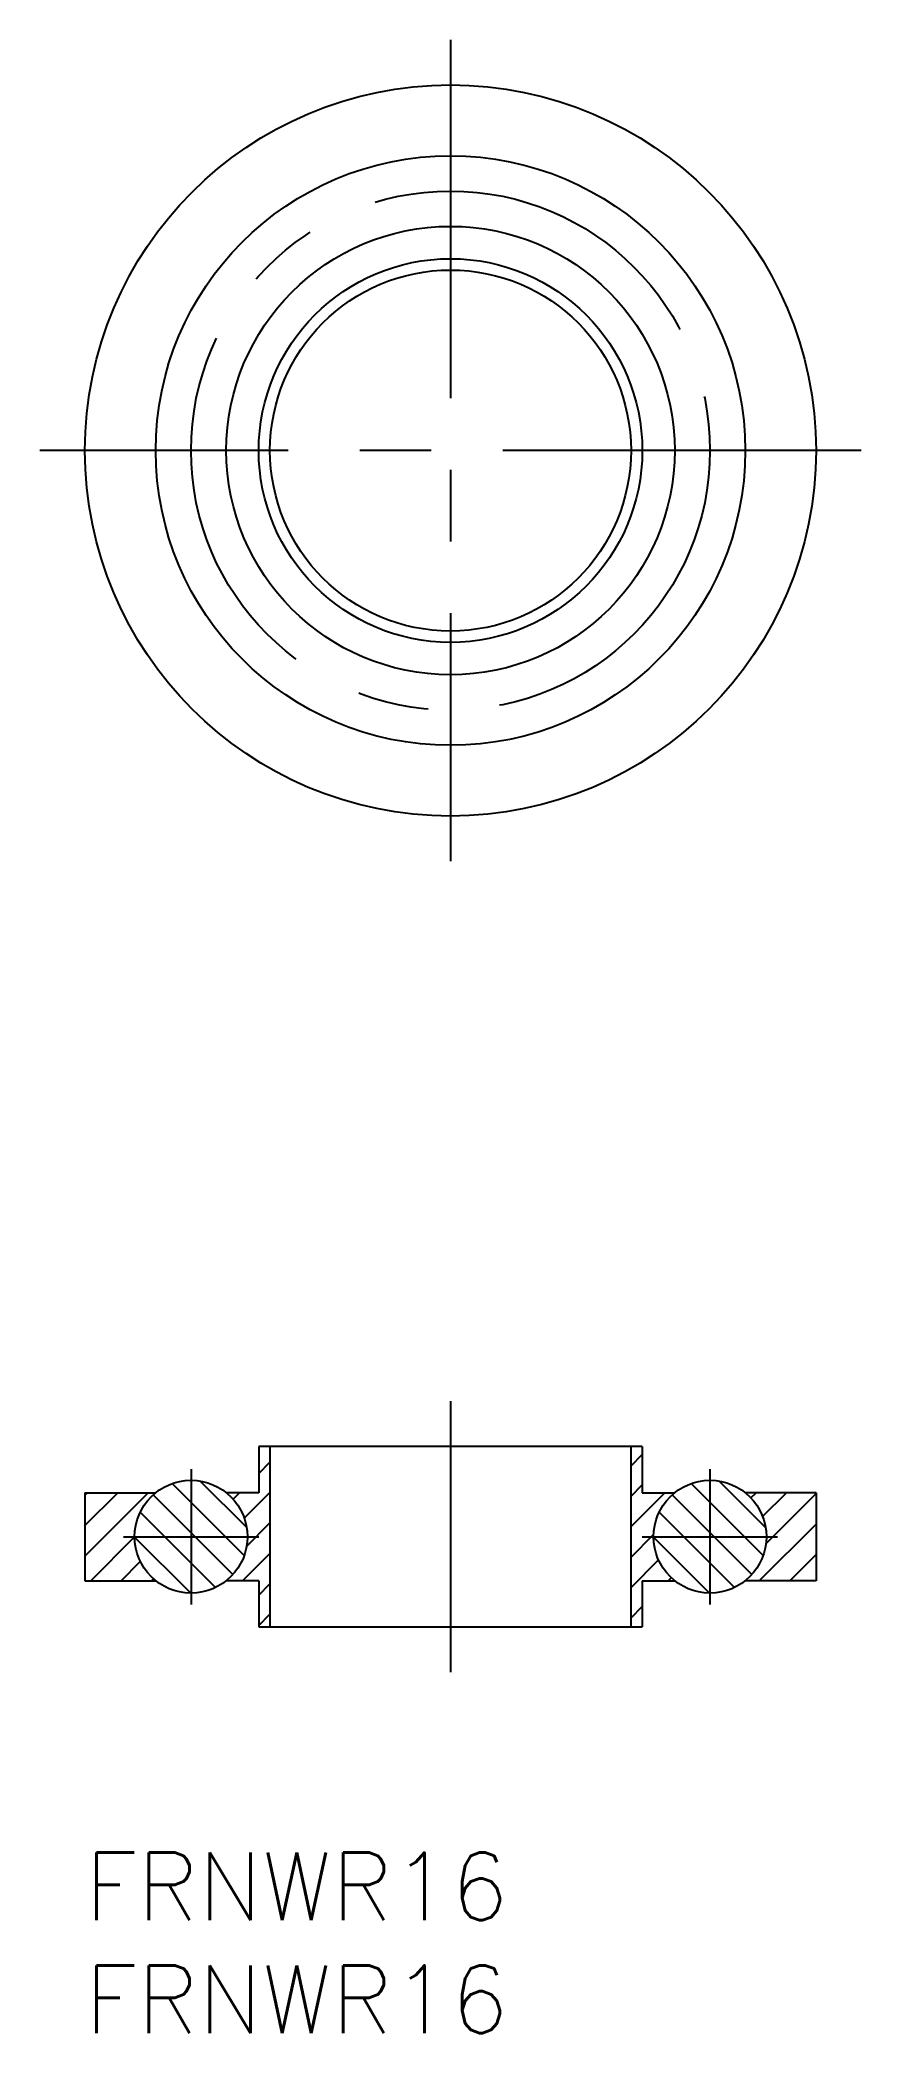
# Model space of a CAD drawing. Extents: x -2 to 34.4, y -8 to 80.3.
import ezdxf

# ---------------------------------------------------------------- set-up
doc = ezdxf.new("R2010")
doc.units = 0
doc.header["$LTSCALE"] = 0.5
doc.linetypes.add('CENTER', pattern=[50.8, 31.75, -6.35, 6.35, -6.35])
for name, color, linetype in [('MSM_CENTER', 1, 'CENTER'), ('MSM_CONTINUOUS', 7, 'CONTINUOUS'), ('MSM_NARROW', 5, 'CONTINUOUS'), ('MSM_PART_NUMBER', 7, 'CONTINUOUS')]:
    doc.layers.add(name, color=color, linetype=linetype)
doc.styles.get("Standard").update_dxf_attribs({"font": 'txt.shx', "height": 3, "bigfont": 'bigfont.shx'})

# ---------------------------------------------------------------- blocks, each defined once
blk = doc.blocks.new('*U10')
at = {"layer": 'MSM_PART_NUMBER'}
blk.add_text('FRNWR16', height=3, dxfattribs=at).set_placement((0, -3))
blk = doc.blocks.new('*U11')
at = {"layer": 'MSM_PART_NUMBER'}
blk.add_text('FRNWR16', height=3, dxfattribs=at).set_placement((0, -8))

msp = doc.modelspace()

# ---------------------------------------------------------------- linework, layer by layer
at = {"layer": 'MSM_CENTER'}
for p, q in [((16.2, 80.336), (16.2, 43.936)), ((34.4, 62.136), (-2, 62.136)), ((16.2, 20), (16.2, 8)), ((4.7, 17), (4.7, 11)), ((27.7, 17), (27.7, 11)), ((1.7, 14), (7.7, 14)), ((24.7, 14), (30.7, 14))]:
    msp.add_line(p, q, dxfattribs=at)
msp.add_circle((16.2, 62.136), 11.5, dxfattribs=at)
at = {"layer": 'MSM_CONTINUOUS'}
for p, q in [((24.7, 18), (7.7, 18)), ((7.7, 18), (7.7, 15.95)), ((8.2, 18), (8.2, 10)), ((24.2, 10), (24.2, 18)), ((24.7, 18), (24.7, 15.95)), ((0, 15.95), (0, 12.05)), ((0, 15.95), (3.136, 15.95)), ((7.7, 15.95), (6.264, 15.95)), ((24.7, 15.95), (26.136, 15.95)), ((32.4, 15.95), (29.264, 15.95)), ((32.4, 15.95), (32.4, 12.05)), ((0, 12.05), (3.136, 12.05)), ((7.7, 12.05), (6.264, 12.05)), ((7.7, 12.05), (7.7, 10)), ((24.7, 12.05), (24.7, 10)), ((24.7, 12.05), (26.136, 12.05)), ((32.4, 12.05), (29.264, 12.05)), ((7.7, 10), (24.7, 10))]:
    msp.add_line(p, q, dxfattribs=at)
for centre, radius in [((16.2, 62.136), 16.2), ((16.2, 62.136), 13.064), ((16.2, 62.136), 9.936), ((16.2, 62.136), 8.5), ((16.2, 62.136), 8), ((4.7, 14), 2.5), ((27.7, 14), 2.5)]:
    msp.add_circle(centre, radius, dxfattribs=at)
at = {"layer": 'MSM_NARROW', "linetype": 'CONTINUOUS'}
for p, q in [((7.7, 16.804), (8.2, 17.304)), ((24.2, 17.14), (24.7, 17.64)), ((0, 15.839), (0.111, 15.95)), ((0, 14.492), (1.458, 15.95)), ((0, 13.145), (2.805, 15.95)), ((7.058, 13.168), (3.868, 16.358)), ((7.167, 14.406), (5.106, 16.467)), ((6.563, 15.667), (6.846, 15.95)), ((7.062, 14.819), (8.2, 15.957)), ((24.2, 15.793), (24.7, 16.293)), ((24.2, 14.446), (25.704, 15.95)), ((30.058, 13.168), (26.868, 16.358)), ((30.167, 14.406), (28.106, 16.467)), ((29.515, 15.719), (29.746, 15.95)), ((30.035, 14.893), (31.093, 15.95)), ((30.181, 13.691), (32.4, 15.91)), ((5.784, 11.747), (2.447, 15.084)), ((6.555, 12.324), (3.024, 15.855)), ((28.784, 11.747), (25.447, 15.084)), ((29.555, 12.324), (26.024, 15.855)), ((7.163, 13.573), (8.2, 14.61)), ((29.887, 12.05), (32.4, 14.563)), ((0.252, 12.05), (2.2, 13.998)), ((4.684, 11.5), (2.2, 13.984)), ((6.987, 12.05), (8.2, 13.263)), ((24.2, 13.099), (25.202, 14.101)), ((27.684, 11.5), (25.2, 13.984)), ((1.599, 12.05), (2.453, 12.904)), ((24.2, 11.752), (25.421, 12.972)), ((31.234, 12.05), (32.4, 13.216)), ((2.946, 12.05), (3.033, 12.137)), ((7.7, 11.416), (8.2, 11.916)), ((25.846, 12.05), (25.981, 12.185)), ((24.2, 10.404), (24.7, 10.904)), ((7.7, 10.069), (8.2, 10.569))]:
    msp.add_line(p, q, dxfattribs=at)

# ---------------------------------------------------------------- block references
at = {"layer": 'MSM_CONTINUOUS'}
for name in ['*U10', '*U11']:
    msp.add_blockref(name, (0, 0), dxfattribs=at)

doc.saveas('drawing.dxf')
